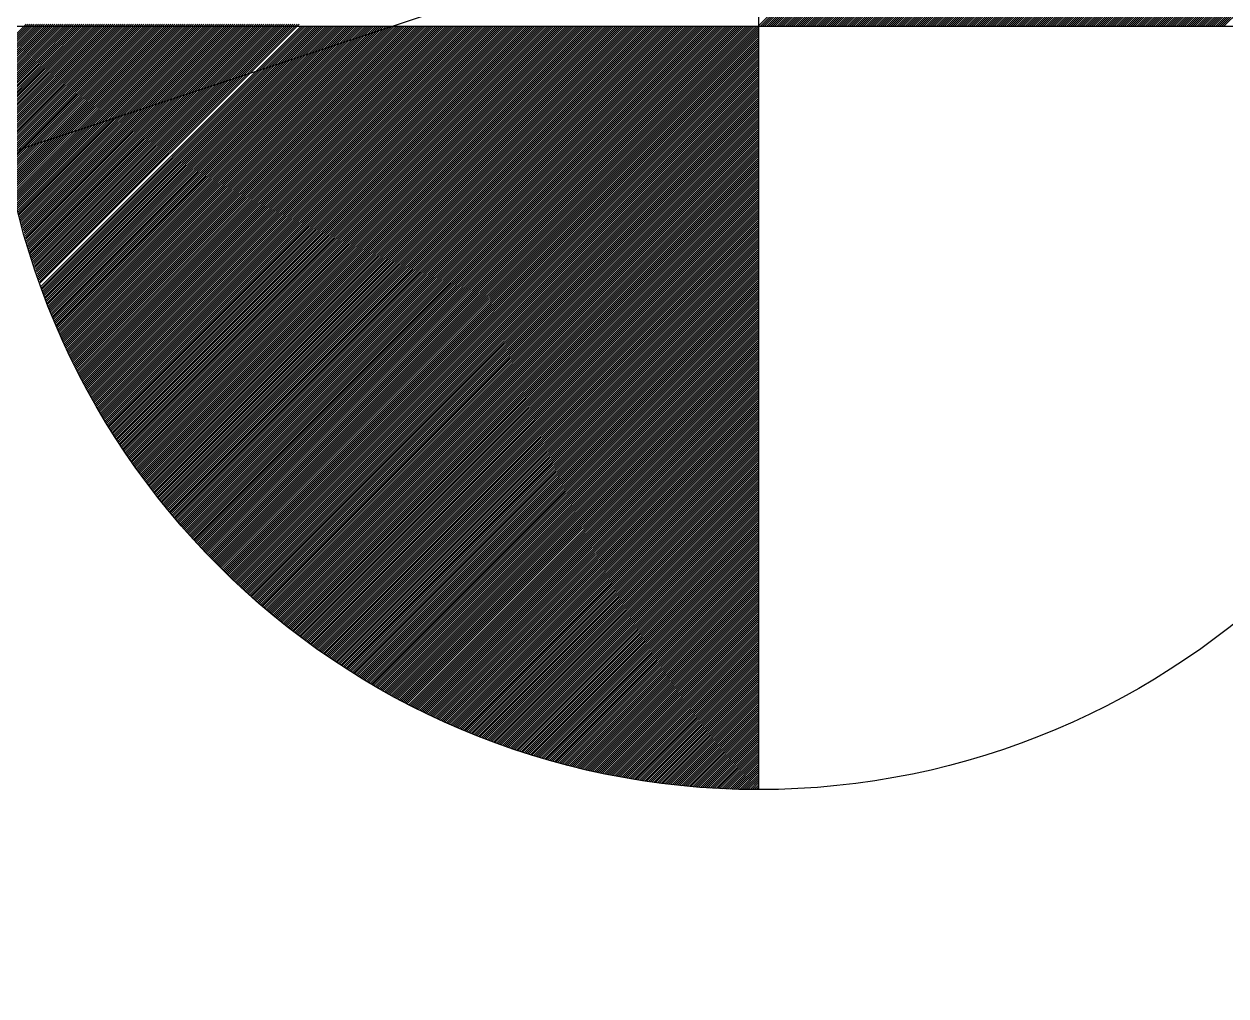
# Model space of a CAD drawing. Extents: x -22909.9 to -22897.8, y -4.7 to 4.1.
# Drawn here: x -22907.1169 to -22907.045, y 0.4158 to 0.474 of the extents above; entities that cross this region are included whole.
import ezdxf

# ---------------------------------------------------------------- set-up
doc = ezdxf.new("R2010")
doc.units = 0
doc.header["$LTSCALE"] = 0.5
doc.header["$MEASUREMENT"] = 0
doc.linetypes.add('DASHDOT', pattern=[1, 0.5, -0.25, 0, -0.25])
doc.layers.add('COW', color=2, linetype='CONTINUOUS')
doc.layers.add('DIB-018', color=6, linetype='CONTINUOUS')

msp = doc.modelspace()

# ---------------------------------------------------------------- linework, layer by layer
at = {"layer": 'COW', "color": 2}
for p, q in [((-22907.072932, 0.519528), (-22907.072932, 0.428184)), ((-22907.072932, 0.473869), (-22907.040643, 0.506157)), ((-22907.072821, 0.473856), (-22907.040581, 0.506096)), ((-22907.072697, 0.473856), (-22907.04052, 0.506034)), ((-22907.072574, 0.473856), (-22907.040458, 0.505971)), ((-22907.07245, 0.473856), (-22907.040397, 0.505909)), ((-22907.072326, 0.473856), (-22907.040335, 0.505847)), ((-22907.072202, 0.473856), (-22907.040274, 0.505784)), ((-22907.072079, 0.473856), (-22907.040213, 0.505722)), ((-22907.071955, 0.473856), (-22907.040152, 0.505659)), ((-22907.071831, 0.473856), (-22907.040091, 0.505596)), ((-22907.071707, 0.473856), (-22907.04003, 0.505533)), ((-22907.071584, 0.473856), (-22907.03997, 0.50547)), ((-22907.07146, 0.473856), (-22907.039909, 0.505407)), ((-22907.071336, 0.473856), (-22907.039849, 0.505343)), ((-22907.071213, 0.473856), (-22907.039789, 0.50528)), ((-22907.071089, 0.473856), (-22907.039728, 0.505216)), ((-22907.070965, 0.473856), (-22907.039668, 0.505153)), ((-22907.070841, 0.473856), (-22907.039608, 0.505089)), ((-22907.070718, 0.473856), (-22907.039549, 0.505025)), ((-22907.070594, 0.473856), (-22907.039489, 0.504961)), ((-22907.07047, 0.473856), (-22907.039429, 0.504897)), ((-22907.070346, 0.473856), (-22907.03937, 0.504832)), ((-22907.070223, 0.473856), (-22907.039311, 0.504768)), ((-22907.070099, 0.473856), (-22907.039251, 0.504703)), ((-22907.069975, 0.473856), (-22907.039192, 0.504639)), ((-22907.069851, 0.473856), (-22907.039133, 0.504574)), ((-22907.069728, 0.473856), (-22907.039074, 0.504509)), ((-22907.069604, 0.473856), (-22907.039016, 0.504444)), ((-22907.06948, 0.473856), (-22907.038957, 0.504379)), ((-22907.069356, 0.473856), (-22907.038899, 0.504314)), ((-22907.069233, 0.473856), (-22907.03884, 0.504248)), ((-22907.069109, 0.473856), (-22907.038782, 0.504183)), ((-22907.068985, 0.473856), (-22907.038724, 0.504117)), ((-22907.068861, 0.473856), (-22907.038666, 0.504052)), ((-22907.068738, 0.473856), (-22907.038608, 0.503986)), ((-22907.068614, 0.473856), (-22907.03855, 0.50392)), ((-22907.06849, 0.473856), (-22907.038492, 0.503854)), ((-22907.068366, 0.473856), (-22907.038435, 0.503787)), ((-22907.068243, 0.473856), (-22907.038377, 0.503721)), ((-22907.068119, 0.473856), (-22907.03832, 0.503655)), ((-22907.067995, 0.473856), (-22907.038263, 0.503588)), ((-22907.067871, 0.473856), (-22907.038206, 0.503521)), ((-22907.067748, 0.473856), (-22907.038149, 0.503455)), ((-22907.067624, 0.473856), (-22907.038092, 0.503388)), ((-22907.0675, 0.473856), (-22907.038035, 0.503321)), ((-22907.067376, 0.473856), (-22907.037979, 0.503254)), ((-22907.067253, 0.473856), (-22907.037922, 0.503186)), ((-22907.067129, 0.473856), (-22907.037866, 0.503119)), ((-22907.067005, 0.473856), (-22907.03781, 0.503051)), ((-22907.066881, 0.473856), (-22907.037754, 0.502984)), ((-22907.066758, 0.473856), (-22907.037698, 0.502916)), ((-22907.066634, 0.473856), (-22907.037642, 0.502848)), ((-22907.06651, 0.473856), (-22907.037586, 0.50278)), ((-22907.066387, 0.473856), (-22907.03753, 0.502712)), ((-22907.066263, 0.473856), (-22907.037475, 0.502644)), ((-22907.066139, 0.473856), (-22907.037419, 0.502575)), ((-22907.066015, 0.473856), (-22907.037364, 0.502507)), ((-22907.065892, 0.473856), (-22907.037309, 0.502438)), ((-22907.065768, 0.473856), (-22907.037254, 0.50237)), ((-22907.065644, 0.473856), (-22907.037199, 0.502301)), ((-22907.06552, 0.473856), (-22907.037144, 0.502232)), ((-22907.065397, 0.473856), (-22907.03709, 0.502163)), ((-22907.065273, 0.473856), (-22907.037035, 0.502094)), ((-22907.065149, 0.473856), (-22907.036981, 0.502024)), ((-22907.065025, 0.473856), (-22907.036926, 0.501955)), ((-22907.064902, 0.473856), (-22907.036872, 0.501885)), ((-22907.064778, 0.473856), (-22907.036818, 0.501816)), ((-22907.064654, 0.473856), (-22907.036764, 0.501746)), ((-22907.06453, 0.473856), (-22907.03671, 0.501676)), ((-22907.064407, 0.473856), (-22907.036657, 0.501606)), ((-22907.064283, 0.473856), (-22907.036603, 0.501536)), ((-22907.064159, 0.473856), (-22907.03655, 0.501465)), ((-22907.064035, 0.473856), (-22907.036496, 0.501395)), ((-22907.063912, 0.473856), (-22907.036443, 0.501324)), ((-22907.063788, 0.473856), (-22907.03639, 0.501254)), ((-22907.063664, 0.473856), (-22907.036337, 0.501183)), ((-22907.06354, 0.473856), (-22907.036284, 0.501112)), ((-22907.063417, 0.473856), (-22907.036231, 0.501041)), ((-22907.063293, 0.473856), (-22907.036179, 0.50097)), ((-22907.063169, 0.473856), (-22907.036126, 0.500899)), ((-22907.063045, 0.473856), (-22907.036074, 0.500827)), ((-22907.062922, 0.473856), (-22907.036022, 0.500756)), ((-22907.062798, 0.473856), (-22907.03597, 0.500684)), ((-22907.062674, 0.473856), (-22907.035918, 0.500612)), ((-22907.06255, 0.473856), (-22907.035866, 0.50054)), ((-22907.062427, 0.473856), (-22907.035814, 0.500468)), ((-22907.062303, 0.473856), (-22907.035763, 0.500396)), ((-22907.062179, 0.473856), (-22907.035711, 0.500324)), ((-22907.062055, 0.473856), (-22907.03566, 0.500252)), ((-22907.061932, 0.473856), (-22907.035608, 0.500179)), ((-22907.061808, 0.473856), (-22907.035557, 0.500106)), ((-22907.061684, 0.473856), (-22907.035506, 0.500034)), ((-22907.061561, 0.473856), (-22907.035455, 0.499961)), ((-22907.061437, 0.473856), (-22907.035405, 0.499888)), ((-22907.061313, 0.473856), (-22907.035354, 0.499815)), ((-22907.061189, 0.473856), (-22907.035304, 0.499741)), ((-22907.061066, 0.473856), (-22907.035253, 0.499668)), ((-22907.060942, 0.473856), (-22907.035203, 0.499595)), ((-22907.060818, 0.473856), (-22907.035153, 0.499521)), ((-22907.060694, 0.473856), (-22907.035103, 0.499447)), ((-22907.060571, 0.473856), (-22907.035053, 0.499373)), ((-22907.060447, 0.473856), (-22907.035003, 0.499299)), ((-22907.060323, 0.473856), (-22907.034954, 0.499225)), ((-22907.060199, 0.473856), (-22907.034904, 0.499151)), ((-22907.060076, 0.473856), (-22907.034855, 0.499077)), ((-22907.059952, 0.473856), (-22907.034806, 0.499002)), ((-22907.059828, 0.473856), (-22907.034756, 0.498927)), ((-22907.059704, 0.473856), (-22907.034707, 0.498853)), ((-22907.059581, 0.473856), (-22907.034659, 0.498778)), ((-22907.059457, 0.473856), (-22907.03461, 0.498703)), ((-22907.059333, 0.473856), (-22907.034561, 0.498628)), ((-22907.059209, 0.473856), (-22907.034513, 0.498552)), ((-22907.059086, 0.473856), (-22907.034464, 0.498477)), ((-22907.058962, 0.473856), (-22907.034416, 0.498402)), ((-22907.058838, 0.473856), (-22907.034368, 0.498326)), ((-22907.058714, 0.473856), (-22907.03432, 0.49825)), ((-22907.058591, 0.473856), (-22907.034272, 0.498174)), ((-22907.058467, 0.473856), (-22907.034225, 0.498098)), ((-22907.058343, 0.473856), (-22907.034177, 0.498022)), ((-22907.058219, 0.473856), (-22907.034129, 0.497946)), ((-22907.058096, 0.473856), (-22907.034082, 0.497869)), ((-22907.057972, 0.473856), (-22907.034035, 0.497793)), ((-22907.057848, 0.473856), (-22907.033988, 0.497716)), ((-22907.057724, 0.473856), (-22907.033941, 0.497639)), ((-22907.057601, 0.473856), (-22907.033894, 0.497562)), ((-22907.057477, 0.473856), (-22907.033847, 0.497485)), ((-22907.057353, 0.473856), (-22907.033801, 0.497408)), ((-22907.057229, 0.473856), (-22907.033754, 0.497331)), ((-22907.057106, 0.473856), (-22907.033708, 0.497253)), ((-22907.056982, 0.473856), (-22907.033662, 0.497176)), ((-22907.056858, 0.473856), (-22907.033616, 0.497098)), ((-22907.056734, 0.473856), (-22907.03357, 0.49702)), ((-22907.056611, 0.473856), (-22907.033524, 0.496942)), ((-22907.056487, 0.473856), (-22907.033479, 0.496864)), ((-22907.056363, 0.473856), (-22907.033433, 0.496786)), ((-22907.05624, 0.473856), (-22907.033388, 0.496708)), ((-22907.056116, 0.473856), (-22907.033342, 0.496629)), ((-22907.055992, 0.473856), (-22907.033297, 0.496551)), ((-22907.055868, 0.473856), (-22907.033252, 0.496472)), ((-22907.055745, 0.473856), (-22907.033207, 0.496393)), ((-22907.055621, 0.473856), (-22907.033163, 0.496314)), ((-22907.055497, 0.473856), (-22907.033118, 0.496235)), ((-22907.055373, 0.473856), (-22907.033074, 0.496155)), ((-22907.05525, 0.473856), (-22907.033029, 0.496076)), ((-22907.055126, 0.473856), (-22907.032985, 0.495997)), ((-22907.055002, 0.473856), (-22907.032941, 0.495917)), ((-22907.054878, 0.473856), (-22907.032897, 0.495837)), ((-22907.054755, 0.473856), (-22907.032853, 0.495757)), ((-22907.054631, 0.473856), (-22907.03281, 0.495677)), ((-22907.054507, 0.473856), (-22907.032766, 0.495597)), ((-22907.054383, 0.473856), (-22907.032723, 0.495516)), ((-22907.05426, 0.473856), (-22907.03268, 0.495436)), ((-22907.054136, 0.473856), (-22907.032636, 0.495355)), ((-22907.054012, 0.473856), (-22907.032593, 0.495275)), ((-22907.053888, 0.473856), (-22907.032551, 0.495194)), ((-22907.053765, 0.473856), (-22907.032508, 0.495113)), ((-22907.053641, 0.473856), (-22907.032465, 0.495031)), ((-22907.053517, 0.473856), (-22907.032423, 0.49495)), ((-22907.053393, 0.473856), (-22907.032381, 0.494869)), ((-22907.05327, 0.473856), (-22907.032338, 0.494787)), ((-22907.053146, 0.473856), (-22907.032296, 0.494705)), ((-22907.053022, 0.473856), (-22907.032254, 0.494624)), ((-22907.052898, 0.473856), (-22907.032213, 0.494542)), ((-22907.052775, 0.473856), (-22907.032171, 0.494459)), ((-22907.052651, 0.473856), (-22907.03213, 0.494377)), ((-22907.052527, 0.473856), (-22907.032088, 0.494295)), ((-22907.052403, 0.473856), (-22907.032047, 0.494212)), ((-22907.05228, 0.473856), (-22907.032006, 0.49413)), ((-22907.052156, 0.473856), (-22907.031965, 0.494047)), ((-22907.052032, 0.473856), (-22907.031924, 0.493964)), ((-22907.051908, 0.473856), (-22907.031884, 0.493881)), ((-22907.051785, 0.473856), (-22907.031843, 0.493797)), ((-22907.051661, 0.473856), (-22907.031803, 0.493714)), ((-22907.051537, 0.473856), (-22907.031763, 0.493631)), ((-22907.051414, 0.473856), (-22907.031722, 0.493547)), ((-22907.05129, 0.473856), (-22907.031683, 0.493463)), ((-22907.051166, 0.473856), (-22907.031643, 0.493379)), ((-22907.051042, 0.473856), (-22907.031603, 0.493295)), ((-22907.050919, 0.473856), (-22907.031564, 0.493211)), ((-22907.050795, 0.473856), (-22907.031524, 0.493126)), ((-22907.050671, 0.473856), (-22907.031485, 0.493042)), ((-22907.050547, 0.473856), (-22907.031446, 0.492957)), ((-22907.050424, 0.473856), (-22907.031407, 0.492872)), ((-22907.0503, 0.473856), (-22907.031368, 0.492788)), ((-22907.050176, 0.473856), (-22907.031329, 0.492702)), ((-22907.050052, 0.473856), (-22907.031291, 0.492617)), ((-22907.049929, 0.473856), (-22907.031253, 0.492532)), ((-22907.049805, 0.473856), (-22907.031214, 0.492446)), ((-22907.049681, 0.473856), (-22907.031176, 0.492361)), ((-22907.049557, 0.473856), (-22907.031138, 0.492275)), ((-22907.049434, 0.473856), (-22907.031101, 0.492189)), ((-22907.04931, 0.473856), (-22907.031063, 0.492103)), ((-22907.049186, 0.473856), (-22907.031026, 0.492016)), ((-22907.049062, 0.473856), (-22907.030988, 0.49193)), ((-22907.048939, 0.473856), (-22907.030951, 0.491844)), ((-22907.048815, 0.473856), (-22907.030914, 0.491757)), ((-22907.048691, 0.473856), (-22907.030877, 0.49167)), ((-22907.048567, 0.473856), (-22907.03084, 0.491583)), ((-22907.048444, 0.473856), (-22907.030804, 0.491496)), ((-22907.04832, 0.473856), (-22907.030767, 0.491409)), ((-22907.048196, 0.473856), (-22907.030731, 0.491321)), ((-22907.048072, 0.473856), (-22907.030695, 0.491233)), ((-22907.047949, 0.473856), (-22907.030659, 0.491146)), ((-22907.047825, 0.473856), (-22907.030623, 0.491058)), ((-22907.047701, 0.473856), (-22907.030587, 0.49097)), ((-22907.047577, 0.473856), (-22907.030552, 0.490882)), ((-22907.047454, 0.473856), (-22907.030516, 0.490793)), ((-22907.04733, 0.473856), (-22907.030481, 0.490705)), ((-22907.047206, 0.473856), (-22907.030446, 0.490616)), ((-22907.047082, 0.473856), (-22907.030411, 0.490527)), ((-22907.046959, 0.473856), (-22907.030376, 0.490438)), ((-22907.046835, 0.473856), (-22907.030342, 0.490349)), ((-22907.046711, 0.473856), (-22907.030307, 0.49026)), ((-22907.046588, 0.473856), (-22907.030273, 0.49017)), ((-22907.046464, 0.473856), (-22907.030239, 0.490081)), ((-22907.04634, 0.473856), (-22907.030205, 0.489991)), ((-22907.046216, 0.473856), (-22907.030171, 0.489901)), ((-22907.046093, 0.473856), (-22907.030137, 0.489811)), ((-22907.045969, 0.473856), (-22907.030104, 0.489721)), ((-22907.045845, 0.473856), (-22907.03007, 0.489631)), ((-22907.045721, 0.473856), (-22907.030037, 0.48954)), ((-22907.045598, 0.473856), (-22907.030004, 0.489449)), ((-22907.045474, 0.473856), (-22907.029971, 0.489358)), ((-22907.04535, 0.473856), (-22907.029938, 0.489267)), ((-22907.045226, 0.473856), (-22907.029906, 0.489176)), ((-22907.045103, 0.473856), (-22907.029873, 0.489085)), ((-22907.118604, 0.473856), (-22907.02726, 0.473856)), ((-22907.118568, 0.472159), (-22907.11675, 0.473977)), ((-22907.118563, 0.472041), (-22907.116627, 0.473977)), ((-22907.118558, 0.471922), (-22907.116503, 0.473977)), ((-22907.118552, 0.471804), (-22907.116379, 0.473977)), ((-22907.118547, 0.471686), (-22907.116255, 0.473977)), ((-22907.11854, 0.471568), (-22907.116132, 0.473977)), ((-22907.118534, 0.471451), (-22907.116008, 0.473977)), ((-22907.118527, 0.471334), (-22907.115884, 0.473977)), ((-22907.118521, 0.471217), (-22907.11576, 0.473977)), ((-22907.118513, 0.4711), (-22907.115637, 0.473977)), ((-22907.118506, 0.470984), (-22907.115513, 0.473977)), ((-22907.118498, 0.470868), (-22907.115389, 0.473977)), ((-22907.11849, 0.470752), (-22907.115265, 0.473977)), ((-22907.118482, 0.470637), (-22907.115142, 0.473977)), ((-22907.118473, 0.470522), (-22907.115018, 0.473977)), ((-22907.118464, 0.470407), (-22907.114894, 0.473977)), ((-22907.118455, 0.470292), (-22907.11477, 0.473977)), ((-22907.118446, 0.470178), (-22907.114647, 0.473977)), ((-22907.118436, 0.470064), (-22907.114523, 0.473977)), ((-22907.118426, 0.46995), (-22907.114399, 0.473977)), ((-22907.118416, 0.469836), (-22907.114275, 0.473977)), ((-22907.118405, 0.469723), (-22907.114152, 0.473977)), ((-22907.118395, 0.46961), (-22907.114028, 0.473977)), ((-22907.118384, 0.469497), (-22907.113904, 0.473977)), ((-22907.118373, 0.469385), (-22907.11378, 0.473977)), ((-22907.118361, 0.469273), (-22907.113657, 0.473977)), ((-22907.118349, 0.469161), (-22907.113533, 0.473977)), ((-22907.118337, 0.469049), (-22907.113409, 0.473977)), ((-22907.118325, 0.468937), (-22907.113286, 0.473977)), ((-22907.118313, 0.468826), (-22907.113162, 0.473977)), ((-22907.1183, 0.468715), (-22907.113038, 0.473977)), ((-22907.118287, 0.468604), (-22907.112914, 0.473977)), ((-22907.118274, 0.468494), (-22907.112791, 0.473977)), ((-22907.11826, 0.468384), (-22907.112667, 0.473977)), ((-22907.118246, 0.468273), (-22907.112543, 0.473977)), ((-22907.118233, 0.468164), (-22907.112419, 0.473977)), ((-22907.118218, 0.468054), (-22907.112296, 0.473977)), ((-22907.118204, 0.467945), (-22907.112172, 0.473977)), ((-22907.118189, 0.467836), (-22907.112048, 0.473977)), ((-22907.118174, 0.467727), (-22907.111924, 0.473977)), ((-22907.118159, 0.467618), (-22907.111801, 0.473977)), ((-22907.118144, 0.46751), (-22907.111677, 0.473977)), ((-22907.118128, 0.467402), (-22907.111553, 0.473977)), ((-22907.118112, 0.467294), (-22907.111429, 0.473977)), ((-22907.118096, 0.467186), (-22907.111306, 0.473977)), ((-22907.11808, 0.467079), (-22907.111182, 0.473977)), ((-22907.118064, 0.466972), (-22907.111058, 0.473977)), ((-22907.118047, 0.466865), (-22907.110934, 0.473977)), ((-22907.11803, 0.466758), (-22907.110811, 0.473977)), ((-22907.118013, 0.466651), (-22907.110687, 0.473977)), ((-22907.117995, 0.466545), (-22907.110563, 0.473977)), ((-22907.117978, 0.466439), (-22907.110439, 0.473977)), ((-22907.11796, 0.466333), (-22907.110316, 0.473977)), ((-22907.117942, 0.466227), (-22907.110192, 0.473977)), ((-22907.117923, 0.466122), (-22907.110068, 0.473977)), ((-22907.117905, 0.466016), (-22907.109944, 0.473977)), ((-22907.117886, 0.465911), (-22907.109821, 0.473977)), ((-22907.117867, 0.465807), (-22907.109697, 0.473977)), ((-22907.117848, 0.465702), (-22907.109573, 0.473977)), ((-22907.117829, 0.465598), (-22907.109449, 0.473977)), ((-22907.117809, 0.465493), (-22907.109326, 0.473977)), ((-22907.117789, 0.465389), (-22907.109202, 0.473977)), ((-22907.117769, 0.465286), (-22907.109078, 0.473977)), ((-22907.117749, 0.465182), (-22907.108954, 0.473977)), ((-22907.117729, 0.465079), (-22907.108831, 0.473977)), ((-22907.117708, 0.464976), (-22907.108707, 0.473977)), ((-22907.117687, 0.464873), (-22907.108583, 0.473977)), ((-22907.117666, 0.46477), (-22907.10846, 0.473977)), ((-22907.117645, 0.464668), (-22907.108336, 0.473977)), ((-22907.117624, 0.464565), (-22907.108212, 0.473977)), ((-22907.117602, 0.464463), (-22907.108088, 0.473977)), ((-22907.11758, 0.464361), (-22907.107965, 0.473977)), ((-22907.117558, 0.464259), (-22907.107841, 0.473977)), ((-22907.117536, 0.464158), (-22907.107717, 0.473977)), ((-22907.117514, 0.464057), (-22907.107593, 0.473977)), ((-22907.117491, 0.463955), (-22907.10747, 0.473977)), ((-22907.117468, 0.463855), (-22907.107346, 0.473977)), ((-22907.117445, 0.463754), (-22907.107222, 0.473977)), ((-22907.117422, 0.463653), (-22907.107098, 0.473977)), ((-22907.117399, 0.463553), (-22907.106975, 0.473977)), ((-22907.117375, 0.463453), (-22907.106851, 0.473977)), ((-22907.117351, 0.463353), (-22907.106727, 0.473977)), ((-22907.117327, 0.463253), (-22907.106603, 0.473977)), ((-22907.117303, 0.463154), (-22907.10648, 0.473977)), ((-22907.117279, 0.463054), (-22907.106356, 0.473977)), ((-22907.117254, 0.462955), (-22907.106232, 0.473977)), ((-22907.117229, 0.462856), (-22907.106108, 0.473977)), ((-22907.117204, 0.462757), (-22907.105985, 0.473977)), ((-22907.117179, 0.462658), (-22907.105861, 0.473977)), ((-22907.117154, 0.46256), (-22907.105737, 0.473977)), ((-22907.117129, 0.462462), (-22907.105613, 0.473977)), ((-22907.117103, 0.462364), (-22907.10549, 0.473977)), ((-22907.117077, 0.462266), (-22907.105366, 0.473977)), ((-22907.117051, 0.462168), (-22907.105242, 0.473977)), ((-22907.117025, 0.462071), (-22907.105118, 0.473977)), ((-22907.116998, 0.461973), (-22907.104995, 0.473977)), ((-22907.116972, 0.461876), (-22907.104871, 0.473977)), ((-22907.116945, 0.461779), (-22907.104747, 0.473977)), ((-22907.116918, 0.461682), (-22907.104623, 0.473977)), ((-22907.116891, 0.461586), (-22907.1045, 0.473977)), ((-22907.116864, 0.461489), (-22907.104376, 0.473977)), ((-22907.116836, 0.461393), (-22907.104252, 0.473977)), ((-22907.116809, 0.461297), (-22907.104128, 0.473977)), ((-22907.116781, 0.461201), (-22907.104005, 0.473977)), ((-22907.116753, 0.461105), (-22907.103881, 0.473977)), ((-22907.116725, 0.46101), (-22907.103757, 0.473977)), ((-22907.116696, 0.460914), (-22907.103634, 0.473977)), ((-22907.116668, 0.460819), (-22907.10351, 0.473977)), ((-22907.116639, 0.460724), (-22907.103386, 0.473977)), ((-22907.11661, 0.460629), (-22907.103262, 0.473977)), ((-22907.116581, 0.460534), (-22907.103139, 0.473977)), ((-22907.116552, 0.46044), (-22907.103015, 0.473977)), ((-22907.116522, 0.460346), (-22907.102891, 0.473977)), ((-22907.116493, 0.460251), (-22907.102767, 0.473977)), ((-22907.116463, 0.460157), (-22907.102644, 0.473977)), ((-22907.116433, 0.460064), (-22907.10252, 0.473977)), ((-22907.116403, 0.45997), (-22907.102396, 0.473977)), ((-22907.116373, 0.459876), (-22907.102272, 0.473977)), ((-22907.116342, 0.459783), (-22907.102149, 0.473977)), ((-22907.116312, 0.45969), (-22907.102025, 0.473977)), ((-22907.116281, 0.459597), (-22907.101901, 0.473977)), ((-22907.11625, 0.459504), (-22907.101777, 0.473977)), ((-22907.116219, 0.459411), (-22907.101654, 0.473977)), ((-22907.116188, 0.459319), (-22907.10153, 0.473977)), ((-22907.116157, 0.459227), (-22907.101406, 0.473977)), ((-22907.116125, 0.459134), (-22907.101282, 0.473977)), ((-22907.116093, 0.459042), (-22907.101159, 0.473977)), ((-22907.116061, 0.45895), (-22907.101035, 0.473977)), ((-22907.116029, 0.458859), (-22907.100911, 0.473977)), ((-22907.115997, 0.458767), (-22907.100787, 0.473977)), ((-22907.115965, 0.458676), (-22907.100664, 0.473977)), ((-22907.115932, 0.458585), (-22907.10054, 0.473977)), ((-22907.115899, 0.458494), (-22907.100416, 0.473977)), ((-22907.115866, 0.458282), (-22907.100292, 0.473856)), ((-22907.115833, 0.458191), (-22907.100169, 0.473856)), ((-22907.1158, 0.4581), (-22907.100045, 0.473856)), ((-22907.115767, 0.45801), (-22907.099921, 0.473856)), ((-22907.115733, 0.45792), (-22907.099797, 0.473856)), ((-22907.1157, 0.45783), (-22907.099674, 0.473856)), ((-22907.115666, 0.45774), (-22907.09955, 0.473856)), ((-22907.115632, 0.45765), (-22907.099426, 0.473856)), ((-22907.115598, 0.45756), (-22907.099302, 0.473856)), ((-22907.115564, 0.457471), (-22907.099179, 0.473856)), ((-22907.115529, 0.457382), (-22907.099055, 0.473856)), ((-22907.115495, 0.457292), (-22907.098931, 0.473856)), ((-22907.11546, 0.457203), (-22907.098807, 0.473856)), ((-22907.115425, 0.457115), (-22907.098684, 0.473856)), ((-22907.11539, 0.457026), (-22907.09856, 0.473856)), ((-22907.115355, 0.456937), (-22907.098436, 0.473856)), ((-22907.115319, 0.456849), (-22907.098312, 0.473856)), ((-22907.115284, 0.456761), (-22907.098189, 0.473856)), ((-22907.115248, 0.456673), (-22907.098065, 0.473856)), ((-22907.115212, 0.456585), (-22907.097941, 0.473856)), ((-22907.115176, 0.456497), (-22907.097817, 0.473856)), ((-22907.11514, 0.456409), (-22907.097694, 0.473856)), ((-22907.115104, 0.456322), (-22907.09757, 0.473856)), ((-22907.115068, 0.456234), (-22907.097446, 0.473856)), ((-22907.115031, 0.456147), (-22907.097322, 0.473856)), ((-22907.114994, 0.45606), (-22907.097199, 0.473856)), ((-22907.114957, 0.455973), (-22907.097075, 0.473856)), ((-22907.11492, 0.455887), (-22907.096951, 0.473856)), ((-22907.114883, 0.4558), (-22907.096827, 0.473856)), ((-22907.114846, 0.455714), (-22907.096704, 0.473856)), ((-22907.114808, 0.455627), (-22907.09658, 0.473856)), ((-22907.114771, 0.455541), (-22907.096456, 0.473856)), ((-22907.114733, 0.455455), (-22907.096332, 0.473856)), ((-22907.114695, 0.455369), (-22907.096209, 0.473856)), ((-22907.114657, 0.455284), (-22907.096085, 0.473856)), ((-22907.114619, 0.455198), (-22907.095961, 0.473856)), ((-22907.114581, 0.455113), (-22907.095838, 0.473856)), ((-22907.114542, 0.455027), (-22907.095714, 0.473856)), ((-22907.114504, 0.454942), (-22907.09559, 0.473856)), ((-22907.114465, 0.454857), (-22907.095466, 0.473856)), ((-22907.114426, 0.454772), (-22907.095343, 0.473856)), ((-22907.114387, 0.454688), (-22907.095219, 0.473856)), ((-22907.114348, 0.454603), (-22907.095095, 0.473856)), ((-22907.114308, 0.454519), (-22907.094971, 0.473856)), ((-22907.114269, 0.454435), (-22907.094848, 0.473856)), ((-22907.114229, 0.45435), (-22907.094724, 0.473856)), ((-22907.114189, 0.454266), (-22907.0946, 0.473856)), ((-22907.11415, 0.454183), (-22907.094476, 0.473856)), ((-22907.114109, 0.454099), (-22907.094353, 0.473856)), ((-22907.114069, 0.454015), (-22907.094229, 0.473856)), ((-22907.114029, 0.453932), (-22907.094105, 0.473856)), ((-22907.113988, 0.453849), (-22907.093981, 0.473856)), ((-22907.113948, 0.453766), (-22907.093858, 0.473856)), ((-22907.113907, 0.453683), (-22907.093734, 0.473856)), ((-22907.113866, 0.4536), (-22907.09361, 0.473856)), ((-22907.113825, 0.453517), (-22907.093486, 0.473856)), ((-22907.113784, 0.453434), (-22907.093363, 0.473856)), ((-22907.113743, 0.453352), (-22907.093239, 0.473856)), ((-22907.113701, 0.45327), (-22907.093115, 0.473856)), ((-22907.11366, 0.453188), (-22907.092991, 0.473856)), ((-22907.113618, 0.453106), (-22907.092868, 0.473856)), ((-22907.113576, 0.453024), (-22907.092744, 0.473856)), ((-22907.113534, 0.452942), (-22907.09262, 0.473856)), ((-22907.113492, 0.45286), (-22907.092496, 0.473856)), ((-22907.11345, 0.452779), (-22907.092373, 0.473856)), ((-22907.113407, 0.452698), (-22907.092249, 0.473856)), ((-22907.113365, 0.452616), (-22907.092125, 0.473856)), ((-22907.113322, 0.452535), (-22907.092001, 0.473856)), ((-22907.113279, 0.452454), (-22907.091878, 0.473856)), ((-22907.113236, 0.452374), (-22907.091754, 0.473856)), ((-22907.113193, 0.452293), (-22907.09163, 0.473856)), ((-22907.11315, 0.452212), (-22907.091506, 0.473856)), ((-22907.113107, 0.452132), (-22907.091383, 0.473856)), ((-22907.113063, 0.452052), (-22907.091259, 0.473856)), ((-22907.113019, 0.451972), (-22907.091135, 0.473856)), ((-22907.112976, 0.451892), (-22907.091011, 0.473856)), ((-22907.112932, 0.451812), (-22907.090888, 0.473856)), ((-22907.112888, 0.451732), (-22907.090764, 0.473856)), ((-22907.112844, 0.451653), (-22907.09064, 0.473856)), ((-22907.112799, 0.451573), (-22907.090517, 0.473856)), ((-22907.112755, 0.451494), (-22907.090393, 0.473856)), ((-22907.11271, 0.451415), (-22907.090269, 0.473856)), ((-22907.112666, 0.451336), (-22907.090145, 0.473856)), ((-22907.112621, 0.451257), (-22907.090022, 0.473856)), ((-22907.112576, 0.451178), (-22907.089898, 0.473856)), ((-22907.112531, 0.451099), (-22907.089774, 0.473856)), ((-22907.112485, 0.451021), (-22907.08965, 0.473856)), ((-22907.11244, 0.450942), (-22907.089527, 0.473856)), ((-22907.112395, 0.450864), (-22907.089403, 0.473856)), ((-22907.112349, 0.450786), (-22907.089279, 0.473856)), ((-22907.112303, 0.450708), (-22907.089155, 0.473856)), ((-22907.112257, 0.45063), (-22907.089032, 0.473856)), ((-22907.112211, 0.450552), (-22907.088908, 0.473856)), ((-22907.112165, 0.450475), (-22907.088784, 0.473856)), ((-22907.112119, 0.450397), (-22907.08866, 0.473856)), ((-22907.112073, 0.45032), (-22907.088537, 0.473856)), ((-22907.112026, 0.450243), (-22907.088413, 0.473856)), ((-22907.111979, 0.450166), (-22907.088289, 0.473856)), ((-22907.111933, 0.450089), (-22907.088165, 0.473856)), ((-22907.111886, 0.450012), (-22907.088042, 0.473856)), ((-22907.111839, 0.449935), (-22907.087918, 0.473856)), ((-22907.111791, 0.449859), (-22907.087794, 0.473856)), ((-22907.111744, 0.449782), (-22907.08767, 0.473856)), ((-22907.111697, 0.449706), (-22907.087547, 0.473856)), ((-22907.111649, 0.44963), (-22907.087423, 0.473856)), ((-22907.111601, 0.449554), (-22907.087299, 0.473856)), ((-22907.111554, 0.449478), (-22907.087175, 0.473856)), ((-22907.111506, 0.449402), (-22907.087052, 0.473856)), ((-22907.111458, 0.449326), (-22907.086928, 0.473856)), ((-22907.111409, 0.449251), (-22907.086804, 0.473856)), ((-22907.111361, 0.449175), (-22907.08668, 0.473856)), ((-22907.111313, 0.4491), (-22907.086557, 0.473856)), ((-22907.111264, 0.449025), (-22907.086433, 0.473856)), ((-22907.111215, 0.44895), (-22907.086309, 0.473856)), ((-22907.111166, 0.448875), (-22907.086185, 0.473856)), ((-22907.111117, 0.4488), (-22907.086062, 0.473856)), ((-22907.111068, 0.448725), (-22907.085938, 0.473856)), ((-22907.111019, 0.448651), (-22907.085814, 0.473856)), ((-22907.11097, 0.448577), (-22907.085691, 0.473856)), ((-22907.11092, 0.448502), (-22907.085567, 0.473856)), ((-22907.110871, 0.448428), (-22907.085443, 0.473856)), ((-22907.110821, 0.448354), (-22907.085319, 0.473856)), ((-22907.110771, 0.44828), (-22907.085196, 0.473856)), ((-22907.110721, 0.448206), (-22907.085072, 0.473856)), ((-22907.110671, 0.448133), (-22907.084948, 0.473856)), ((-22907.110621, 0.448059), (-22907.084824, 0.473856)), ((-22907.110571, 0.447986), (-22907.084701, 0.473856)), ((-22907.11052, 0.447913), (-22907.084577, 0.473856)), ((-22907.11047, 0.447839), (-22907.084453, 0.473856)), ((-22907.110419, 0.447766), (-22907.084329, 0.473856)), ((-22907.110368, 0.447693), (-22907.084206, 0.473856)), ((-22907.110317, 0.447621), (-22907.084082, 0.473856)), ((-22907.110266, 0.447548), (-22907.083958, 0.473856)), ((-22907.110215, 0.447475), (-22907.083834, 0.473856)), ((-22907.110163, 0.447403), (-22907.083711, 0.473856)), ((-22907.110112, 0.447331), (-22907.083587, 0.473856)), ((-22907.11006, 0.447259), (-22907.083463, 0.473856)), ((-22907.110009, 0.447187), (-22907.083339, 0.473856)), ((-22907.109957, 0.447115), (-22907.083216, 0.473856)), ((-22907.109905, 0.447043), (-22907.083092, 0.473856)), ((-22907.109853, 0.446971), (-22907.082968, 0.473856)), ((-22907.109801, 0.4469), (-22907.082844, 0.473856)), ((-22907.109748, 0.446828), (-22907.082721, 0.473856)), ((-22907.109696, 0.446757), (-22907.082597, 0.473856)), ((-22907.109643, 0.446686), (-22907.082473, 0.473856)), ((-22907.109591, 0.446615), (-22907.082349, 0.473856)), ((-22907.109538, 0.446544), (-22907.082226, 0.473856)), ((-22907.109485, 0.446473), (-22907.082102, 0.473856)), ((-22907.109432, 0.446402), (-22907.081978, 0.473856)), ((-22907.109379, 0.446332), (-22907.081854, 0.473856)), ((-22907.109325, 0.446261), (-22907.081731, 0.473856)), ((-22907.109272, 0.446191), (-22907.081607, 0.473856)), ((-22907.109218, 0.446121), (-22907.081483, 0.473856)), ((-22907.109165, 0.446051), (-22907.081359, 0.473856)), ((-22907.109111, 0.445981), (-22907.081236, 0.473856)), ((-22907.109057, 0.445911), (-22907.081112, 0.473856)), ((-22907.109003, 0.445841), (-22907.080988, 0.473856)), ((-22907.108949, 0.445772), (-22907.080865, 0.473856)), ((-22907.108894, 0.445702), (-22907.080741, 0.473856)), ((-22907.10884, 0.445633), (-22907.080617, 0.473856)), ((-22907.108786, 0.445564), (-22907.080493, 0.473856)), ((-22907.108731, 0.445495), (-22907.08037, 0.473856)), ((-22907.108676, 0.445426), (-22907.080246, 0.473856)), ((-22907.108621, 0.445357), (-22907.080122, 0.473856)), ((-22907.108566, 0.445288), (-22907.079998, 0.473856)), ((-22907.108511, 0.445219), (-22907.079875, 0.473856)), ((-22907.108456, 0.445151), (-22907.079751, 0.473856)), ((-22907.1084, 0.445082), (-22907.079627, 0.473856)), ((-22907.108345, 0.445014), (-22907.079503, 0.473856)), ((-22907.108289, 0.444946), (-22907.07938, 0.473856)), ((-22907.108234, 0.444878), (-22907.079256, 0.473856)), ((-22907.108178, 0.44481), (-22907.079132, 0.473856)), ((-22907.108122, 0.444742), (-22907.079008, 0.473856)), ((-22907.108066, 0.444675), (-22907.078885, 0.473856)), ((-22907.10801, 0.444607), (-22907.078761, 0.473856)), ((-22907.107953, 0.44454), (-22907.078637, 0.473856)), ((-22907.107897, 0.444472), (-22907.078513, 0.473856)), ((-22907.10784, 0.444405), (-22907.07839, 0.473856)), ((-22907.107784, 0.444338), (-22907.078266, 0.473856)), ((-22907.107727, 0.444271), (-22907.078142, 0.473856)), ((-22907.10767, 0.444204), (-22907.078018, 0.473856)), ((-22907.107613, 0.444138), (-22907.077895, 0.473856)), ((-22907.107556, 0.444071), (-22907.077771, 0.473856)), ((-22907.107498, 0.444005), (-22907.077647, 0.473856)), ((-22907.107441, 0.443938), (-22907.077523, 0.473856)), ((-22907.107383, 0.443872), (-22907.0774, 0.473856)), ((-22907.107326, 0.443806), (-22907.077276, 0.473856)), ((-22907.107268, 0.44374), (-22907.077152, 0.473856)), ((-22907.10721, 0.443674), (-22907.077028, 0.473856)), ((-22907.107152, 0.443608), (-22907.076905, 0.473856)), ((-22907.107094, 0.443543), (-22907.076781, 0.473856)), ((-22907.107036, 0.443477), (-22907.076657, 0.473856)), ((-22907.106977, 0.443412), (-22907.076533, 0.473856)), ((-22907.106919, 0.443347), (-22907.07641, 0.473856)), ((-22907.10686, 0.443281), (-22907.076286, 0.473856)), ((-22907.106802, 0.443216), (-22907.076162, 0.473856)), ((-22907.106743, 0.443152), (-22907.076039, 0.473856)), ((-22907.106684, 0.443087), (-22907.075915, 0.473856)), ((-22907.106625, 0.443022), (-22907.075791, 0.473856)), ((-22907.106566, 0.442958), (-22907.075667, 0.473856)), ((-22907.106506, 0.442893), (-22907.075544, 0.473856)), ((-22907.106447, 0.442829), (-22907.07542, 0.473856)), ((-22907.106387, 0.442765), (-22907.075296, 0.473856)), ((-22907.106328, 0.4427), (-22907.075172, 0.473856)), ((-22907.106268, 0.442637), (-22907.075049, 0.473856)), ((-22907.106208, 0.442573), (-22907.074925, 0.473856)), ((-22907.106148, 0.442509), (-22907.074801, 0.473856)), ((-22907.106088, 0.442445), (-22907.074677, 0.473856)), ((-22907.106028, 0.442382), (-22907.074554, 0.473856)), ((-22907.105967, 0.442319), (-22907.07443, 0.473856)), ((-22907.105907, 0.442255), (-22907.074306, 0.473856)), ((-22907.105846, 0.442192), (-22907.074182, 0.473856)), ((-22907.105785, 0.442129), (-22907.074059, 0.473856)), ((-22907.105724, 0.442066), (-22907.073935, 0.473856)), ((-22907.105664, 0.442003), (-22907.073811, 0.473856)), ((-22907.105602, 0.441941), (-22907.073687, 0.473856)), ((-22907.105541, 0.441878), (-22907.073564, 0.473856)), ((-22907.10548, 0.441816), (-22907.07344, 0.473856)), ((-22907.105418, 0.441754), (-22907.073316, 0.473856)), ((-22907.105357, 0.441691), (-22907.073192, 0.473856)), ((-22907.105295, 0.441629), (-22907.073069, 0.473856)), ((-22907.105233, 0.441567), (-22907.072945, 0.473856)), ((-22907.105171, 0.441506), (-22907.072932, 0.473745)), ((-22907.105109, 0.441444), (-22907.072932, 0.473622)), ((-22907.105047, 0.441382), (-22907.072932, 0.473498)), ((-22907.104985, 0.441321), (-22907.072932, 0.473374)), ((-22907.104923, 0.441259), (-22907.072932, 0.47325)), ((-22907.10486, 0.441198), (-22907.072932, 0.473127)), ((-22907.104797, 0.441137), (-22907.072932, 0.473003)), ((-22907.104735, 0.441076), (-22907.072932, 0.472879)), ((-22907.104672, 0.441015), (-22907.072932, 0.472755)), ((-22907.104609, 0.440954), (-22907.072932, 0.472632)), ((-22907.104546, 0.440894), (-22907.072932, 0.472508)), ((-22907.104483, 0.440833), (-22907.072932, 0.472384)), ((-22907.104419, 0.440773), (-22907.072932, 0.47226)), ((-22907.104356, 0.440713), (-22907.072932, 0.472137)), ((-22907.104292, 0.440652), (-22907.072932, 0.472013)), ((-22907.104228, 0.440592), (-22907.072932, 0.471889)), ((-22907.104165, 0.440532), (-22907.072932, 0.471765)), ((-22907.104101, 0.440473), (-22907.072932, 0.471642)), ((-22907.104037, 0.440413), (-22907.072932, 0.471518)), ((-22907.103972, 0.440353), (-22907.072932, 0.471394)), ((-22907.103908, 0.440294), (-22907.072932, 0.47127)), ((-22907.103844, 0.440235), (-22907.072932, 0.471147)), ((-22907.103779, 0.440175), (-22907.072932, 0.471023)), ((-22907.103715, 0.440116), (-22907.072932, 0.470899)), ((-22907.10365, 0.440057), (-22907.072932, 0.470775)), ((-22907.103585, 0.439998), (-22907.072932, 0.470652)), ((-22907.10352, 0.43994), (-22907.072932, 0.470528)), ((-22907.103455, 0.439881), (-22907.072932, 0.470404)), ((-22907.10339, 0.439823), (-22907.072932, 0.47028)), ((-22907.103324, 0.439764), (-22907.072932, 0.470157)), ((-22907.103259, 0.439706), (-22907.072932, 0.470033)), ((-22907.103193, 0.439648), (-22907.072932, 0.469909)), ((-22907.103127, 0.43959), (-22907.072932, 0.469785)), ((-22907.103062, 0.439532), (-22907.072932, 0.469662)), ((-22907.102996, 0.439474), (-22907.072932, 0.469538)), ((-22907.10293, 0.439416), (-22907.072932, 0.469414)), ((-22907.102863, 0.439359), (-22907.072932, 0.46929)), ((-22907.102797, 0.439301), (-22907.072932, 0.469167)), ((-22907.102731, 0.439244), (-22907.072932, 0.469043)), ((-22907.102664, 0.439187), (-22907.072932, 0.468919)), ((-22907.102597, 0.43913), (-22907.072932, 0.468796)), ((-22907.102531, 0.439073), (-22907.072932, 0.468672)), ((-22907.102464, 0.439016), (-22907.072932, 0.468548)), ((-22907.102397, 0.438959), (-22907.072932, 0.468424)), ((-22907.102329, 0.438903), (-22907.072932, 0.468301)), ((-22907.102262, 0.438846), (-22907.072932, 0.468177)), ((-22907.102195, 0.43879), (-22907.072932, 0.468053)), ((-22907.102127, 0.438734), (-22907.072932, 0.467929)), ((-22907.10206, 0.438678), (-22907.072932, 0.467806)), ((-22907.101992, 0.438622), (-22907.072932, 0.467682)), ((-22907.101924, 0.438566), (-22907.072932, 0.467558)), ((-22907.101856, 0.43851), (-22907.072932, 0.467434)), ((-22907.101788, 0.438454), (-22907.072932, 0.467311)), ((-22907.10172, 0.438399), (-22907.072932, 0.467187)), ((-22907.101651, 0.438343), (-22907.072932, 0.467063)), ((-22907.101583, 0.438288), (-22907.072932, 0.466939)), ((-22907.101514, 0.438233), (-22907.072932, 0.466816)), ((-22907.101446, 0.438178), (-22907.072932, 0.466692)), ((-22907.101377, 0.438123), (-22907.072932, 0.466568)), ((-22907.101308, 0.438068), (-22907.072932, 0.466444)), ((-22907.101239, 0.438014), (-22907.072932, 0.466321)), ((-22907.101169, 0.437959), (-22907.072932, 0.466197)), ((-22907.1011, 0.437905), (-22907.072932, 0.466073)), ((-22907.101031, 0.43785), (-22907.072932, 0.465949)), ((-22907.100961, 0.437796), (-22907.072932, 0.465826)), ((-22907.100891, 0.437742), (-22907.072932, 0.465702)), ((-22907.100822, 0.437688), (-22907.072932, 0.465578)), ((-22907.100752, 0.437634), (-22907.072932, 0.465454)), ((-22907.100682, 0.437581), (-22907.072932, 0.465331)), ((-22907.100612, 0.437527), (-22907.072932, 0.465207)), ((-22907.100541, 0.437474), (-22907.072932, 0.465083)), ((-22907.100471, 0.43742), (-22907.072932, 0.464959)), ((-22907.1004, 0.437367), (-22907.072932, 0.464836)), ((-22907.10033, 0.437314), (-22907.072932, 0.464712)), ((-22907.100259, 0.437261), (-22907.072932, 0.464588)), ((-22907.100188, 0.437208), (-22907.072932, 0.464464)), ((-22907.100117, 0.437156), (-22907.072932, 0.464341)), ((-22907.100046, 0.437103), (-22907.072932, 0.464217)), ((-22907.099974, 0.437051), (-22907.072932, 0.464093)), ((-22907.099903, 0.436998), (-22907.072932, 0.46397)), ((-22907.099832, 0.436946), (-22907.072932, 0.463846)), ((-22907.09976, 0.436894), (-22907.072932, 0.463722)), ((-22907.099688, 0.436842), (-22907.072932, 0.463598)), ((-22907.099616, 0.43679), (-22907.072932, 0.463475)), ((-22907.099544, 0.436738), (-22907.072932, 0.463351)), ((-22907.099472, 0.436687), (-22907.072932, 0.463227)), ((-22907.0994, 0.436635), (-22907.072932, 0.463103)), ((-22907.099328, 0.436584), (-22907.072932, 0.46298)), ((-22907.099255, 0.436533), (-22907.072932, 0.462856)), ((-22907.099182, 0.436481), (-22907.072932, 0.462732)), ((-22907.09911, 0.43643), (-22907.072932, 0.462608)), ((-22907.099037, 0.43638), (-22907.072932, 0.462485)), ((-22907.098964, 0.436329), (-22907.072932, 0.462361)), ((-22907.098891, 0.436278), (-22907.072932, 0.462237)), ((-22907.098817, 0.436228), (-22907.072932, 0.462113)), ((-22907.098744, 0.436177), (-22907.072932, 0.46199)), ((-22907.098671, 0.436127), (-22907.072932, 0.461866)), ((-22907.098597, 0.436077), (-22907.072932, 0.461742)), ((-22907.098523, 0.436027), (-22907.072932, 0.461618)), ((-22907.098449, 0.435977), (-22907.072932, 0.461495)), ((-22907.098375, 0.435927), (-22907.072932, 0.461371)), ((-22907.098301, 0.435878), (-22907.072932, 0.461247)), ((-22907.098227, 0.435828), (-22907.072932, 0.461123)), ((-22907.098153, 0.435779), (-22907.072932, 0.461)), ((-22907.098078, 0.43573), (-22907.072932, 0.460876)), ((-22907.098003, 0.435681), (-22907.072932, 0.460752)), ((-22907.097929, 0.435632), (-22907.072932, 0.460628)), ((-22907.097854, 0.435583), (-22907.072932, 0.460505)), ((-22907.097779, 0.435534), (-22907.072932, 0.460381)), ((-22907.097704, 0.435485), (-22907.072932, 0.460257)), ((-22907.097628, 0.435437), (-22907.072932, 0.460133)), ((-22907.097553, 0.435388), (-22907.072932, 0.46001)), ((-22907.097477, 0.43534), (-22907.072932, 0.459886)), ((-22907.097402, 0.435292), (-22907.072932, 0.459762)), ((-22907.097326, 0.435244), (-22907.072932, 0.459638)), ((-22907.09725, 0.435196), (-22907.072932, 0.459515)), ((-22907.097174, 0.435149), (-22907.072932, 0.459391)), ((-22907.097098, 0.435101), (-22907.072932, 0.459267)), ((-22907.097022, 0.435054), (-22907.072932, 0.459144)), ((-22907.096945, 0.435006), (-22907.072932, 0.45902)), ((-22907.096869, 0.434959), (-22907.072932, 0.458896)), ((-22907.096792, 0.434912), (-22907.072932, 0.458772)), ((-22907.096715, 0.434865), (-22907.072932, 0.458649)), ((-22907.096638, 0.434818), (-22907.072932, 0.458525)), ((-22907.096561, 0.434771), (-22907.072932, 0.458401)), ((-22907.096484, 0.434725), (-22907.072932, 0.458277)), ((-22907.096407, 0.434678), (-22907.072932, 0.458154)), ((-22907.096329, 0.434632), (-22907.072932, 0.45803)), ((-22907.096252, 0.434586), (-22907.072932, 0.457906)), ((-22907.096174, 0.43454), (-22907.072932, 0.457782)), ((-22907.096096, 0.434494), (-22907.072932, 0.457659)), ((-22907.096018, 0.434448), (-22907.072932, 0.457535)), ((-22907.09594, 0.434403), (-22907.072932, 0.457411)), ((-22907.095862, 0.434357), (-22907.072932, 0.457287)), ((-22907.095784, 0.434312), (-22907.072932, 0.457164)), ((-22907.095705, 0.434266), (-22907.072932, 0.45704)), ((-22907.095626, 0.434221), (-22907.072932, 0.456916)), ((-22907.095548, 0.434176), (-22907.072932, 0.456792)), ((-22907.095469, 0.434132), (-22907.072932, 0.456669)), ((-22907.09539, 0.434087), (-22907.072932, 0.456545)), ((-22907.095311, 0.434042), (-22907.072932, 0.456421)), ((-22907.095231, 0.433998), (-22907.072932, 0.456297)), ((-22907.095152, 0.433953), (-22907.072932, 0.456174)), ((-22907.095072, 0.433909), (-22907.072932, 0.45605)), ((-22907.094993, 0.433865), (-22907.072932, 0.455926)), ((-22907.094913, 0.433821), (-22907.072932, 0.455802)), ((-22907.094833, 0.433777), (-22907.072932, 0.455679)), ((-22907.094753, 0.433734), (-22907.072932, 0.455555)), ((-22907.094673, 0.43369), (-22907.072932, 0.455431)), ((-22907.094592, 0.433647), (-22907.072932, 0.455307)), ((-22907.094512, 0.433604), (-22907.072932, 0.455184)), ((-22907.094431, 0.43356), (-22907.072932, 0.45506)), ((-22907.09435, 0.433518), (-22907.072932, 0.454936)), ((-22907.09427, 0.433475), (-22907.072932, 0.454812)), ((-22907.094189, 0.433432), (-22907.072932, 0.454689)), ((-22907.094107, 0.433389), (-22907.072932, 0.454565)), ((-22907.094026, 0.433347), (-22907.072932, 0.454441)), ((-22907.093945, 0.433305), (-22907.072932, 0.454318)), ((-22907.093863, 0.433262), (-22907.072932, 0.454194)), ((-22907.093781, 0.43322), (-22907.072932, 0.45407)), ((-22907.093699, 0.433179), (-22907.072932, 0.453946)), ((-22907.093617, 0.433137), (-22907.072932, 0.453823)), ((-22907.093535, 0.433095), (-22907.072932, 0.453699)), ((-22907.093453, 0.433054), (-22907.072932, 0.453575)), ((-22907.093371, 0.433012), (-22907.072932, 0.453451)), ((-22907.093288, 0.432971), (-22907.072932, 0.453328)), ((-22907.093205, 0.43293), (-22907.072932, 0.453204)), ((-22907.093123, 0.432889), (-22907.072932, 0.45308)), ((-22907.09304, 0.432848), (-22907.072932, 0.452956)), ((-22907.092957, 0.432808), (-22907.072932, 0.452833)), ((-22907.092873, 0.432767), (-22907.072932, 0.452709)), ((-22907.09279, 0.432727), (-22907.072932, 0.452585)), ((-22907.092706, 0.432687), (-22907.072932, 0.452461)), ((-22907.092623, 0.432647), (-22907.072932, 0.452338)), ((-22907.092539, 0.432607), (-22907.072932, 0.452214)), ((-22907.092455, 0.432567), (-22907.072932, 0.45209)), ((-22907.092371, 0.432527), (-22907.072932, 0.451966)), ((-22907.092287, 0.432488), (-22907.072932, 0.451843)), ((-22907.092202, 0.432448), (-22907.072932, 0.451719)), ((-22907.092118, 0.432409), (-22907.072932, 0.451595)), ((-22907.092033, 0.43237), (-22907.072932, 0.451471)), ((-22907.091948, 0.432331), (-22907.072932, 0.451348)), ((-22907.091863, 0.432292), (-22907.072932, 0.451224)), ((-22907.091778, 0.432254), (-22907.072932, 0.4511)), ((-22907.091693, 0.432215), (-22907.072932, 0.450976)), ((-22907.091608, 0.432177), (-22907.072932, 0.450853)), ((-22907.091522, 0.432138), (-22907.072932, 0.450729)), ((-22907.091437, 0.4321), (-22907.072932, 0.450605)), ((-22907.091351, 0.432062), (-22907.072932, 0.450481)), ((-22907.091265, 0.432025), (-22907.072932, 0.450358)), ((-22907.091179, 0.431987), (-22907.072932, 0.450234)), ((-22907.091092, 0.43195), (-22907.072932, 0.45011)), ((-22907.091006, 0.431912), (-22907.072932, 0.449986)), ((-22907.090919, 0.431875), (-22907.072932, 0.449863)), ((-22907.090833, 0.431838), (-22907.072932, 0.449739)), ((-22907.090746, 0.431801), (-22907.072932, 0.449615)), ((-22907.090659, 0.431764), (-22907.072932, 0.449491)), ((-22907.090572, 0.431728), (-22907.072932, 0.449368)), ((-22907.090484, 0.431691), (-22907.072932, 0.449244)), ((-22907.090397, 0.431655), (-22907.072932, 0.44912)), ((-22907.090309, 0.431619), (-22907.072932, 0.448997)), ((-22907.090222, 0.431583), (-22907.072932, 0.448873)), ((-22907.090134, 0.431547), (-22907.072932, 0.448749)), ((-22907.090046, 0.431511), (-22907.072932, 0.448625)), ((-22907.089957, 0.431476), (-22907.072932, 0.448502)), ((-22907.089869, 0.43144), (-22907.072932, 0.448378)), ((-22907.089781, 0.431405), (-22907.072932, 0.448254)), ((-22907.089692, 0.43137), (-22907.072932, 0.44813)), ((-22907.089603, 0.431335), (-22907.072932, 0.448007)), ((-22907.089514, 0.4313), (-22907.072932, 0.447883)), ((-22907.089425, 0.431266), (-22907.072932, 0.447759)), ((-22907.089336, 0.431231), (-22907.072932, 0.447635)), ((-22907.089246, 0.431197), (-22907.072932, 0.447512)), ((-22907.089157, 0.431163), (-22907.072932, 0.447388)), ((-22907.089067, 0.431129), (-22907.072932, 0.447264)), ((-22907.088977, 0.431095), (-22907.072932, 0.44714)), ((-22907.088887, 0.431061), (-22907.072932, 0.447017)), ((-22907.088797, 0.431028), (-22907.072932, 0.446893)), ((-22907.088706, 0.430994), (-22907.072932, 0.446769)), ((-22907.088616, 0.430961), (-22907.072932, 0.446645)), ((-22907.088525, 0.430928), (-22907.072932, 0.446522)), ((-22907.088434, 0.430895), (-22907.072932, 0.446398)), ((-22907.088343, 0.430863), (-22907.072932, 0.446274)), ((-22907.088252, 0.43083), (-22907.072932, 0.44615)), ((-22907.088161, 0.430798), (-22907.072932, 0.446027)), ((-22907.088069, 0.430765), (-22907.072932, 0.445903)), ((-22907.087978, 0.430733), (-22907.072932, 0.445779)), ((-22907.087886, 0.430701), (-22907.072932, 0.445655)), ((-22907.087794, 0.43067), (-22907.072932, 0.445532)), ((-22907.087702, 0.430638), (-22907.072932, 0.445408)), ((-22907.087609, 0.430606), (-22907.072932, 0.445284)), ((-22907.087517, 0.430575), (-22907.072932, 0.44516)), ((-22907.087424, 0.430544), (-22907.072932, 0.445037)), ((-22907.087332, 0.430513), (-22907.072932, 0.444913)), ((-22907.087239, 0.430482), (-22907.072932, 0.444789)), ((-22907.087145, 0.430452), (-22907.072932, 0.444665)), ((-22907.087052, 0.430421), (-22907.072932, 0.444542)), ((-22907.086959, 0.430391), (-22907.072932, 0.444418)), ((-22907.086865, 0.430361), (-22907.072932, 0.444294)), ((-22907.086771, 0.430331), (-22907.072932, 0.444171)), ((-22907.086677, 0.430301), (-22907.072932, 0.444047)), ((-22907.086583, 0.430272), (-22907.072932, 0.443923)), ((-22907.086489, 0.430242), (-22907.072932, 0.443799)), ((-22907.086394, 0.430213), (-22907.072932, 0.443676)), ((-22907.0863, 0.430184), (-22907.072932, 0.443552)), ((-22907.086205, 0.430155), (-22907.072932, 0.443428)), ((-22907.08611, 0.430126), (-22907.072932, 0.443304)), ((-22907.086015, 0.430098), (-22907.072932, 0.443181)), ((-22907.085919, 0.430069), (-22907.072932, 0.443057)), ((-22907.085824, 0.430041), (-22907.072932, 0.442933)), ((-22907.085728, 0.430013), (-22907.072932, 0.442809)), ((-22907.085632, 0.429985), (-22907.072932, 0.442686)), ((-22907.085536, 0.429957), (-22907.072932, 0.442562)), ((-22907.08544, 0.42993), (-22907.072932, 0.442438)), ((-22907.085344, 0.429903), (-22907.072932, 0.442314)), ((-22907.085247, 0.429875), (-22907.072932, 0.442191)), ((-22907.08515, 0.429848), (-22907.072932, 0.442067)), ((-22907.085053, 0.429822), (-22907.072932, 0.441943)), ((-22907.084956, 0.429795), (-22907.072932, 0.441819)), ((-22907.084859, 0.429769), (-22907.072932, 0.441696)), ((-22907.084761, 0.429742), (-22907.072932, 0.441572)), ((-22907.084664, 0.429716), (-22907.072932, 0.441448)), ((-22907.084566, 0.42969), (-22907.072932, 0.441324)), ((-22907.084468, 0.429665), (-22907.072932, 0.441201)), ((-22907.08437, 0.429639), (-22907.072932, 0.441077)), ((-22907.084271, 0.429614), (-22907.072932, 0.440953)), ((-22907.084173, 0.429589), (-22907.072932, 0.440829)), ((-22907.084074, 0.429564), (-22907.072932, 0.440706)), ((-22907.083975, 0.429539), (-22907.072932, 0.440582)), ((-22907.083876, 0.429514), (-22907.072932, 0.440458)), ((-22907.083776, 0.42949), (-22907.072932, 0.440334)), ((-22907.083677, 0.429466), (-22907.072932, 0.440211)), ((-22907.083577, 0.429442), (-22907.072932, 0.440087)), ((-22907.083477, 0.429418), (-22907.072932, 0.439963)), ((-22907.083377, 0.429394), (-22907.072932, 0.439839)), ((-22907.083277, 0.429371), (-22907.072932, 0.439716)), ((-22907.083176, 0.429347), (-22907.072932, 0.439592)), ((-22907.083076, 0.429324), (-22907.072932, 0.439468)), ((-22907.082975, 0.429302), (-22907.072932, 0.439345)), ((-22907.082874, 0.429279), (-22907.072932, 0.439221)), ((-22907.082772, 0.429256), (-22907.072932, 0.439097)), ((-22907.082671, 0.429234), (-22907.072932, 0.438973)), ((-22907.082569, 0.429212), (-22907.072932, 0.43885)), ((-22907.082467, 0.42919), (-22907.072932, 0.438726)), ((-22907.082365, 0.429169), (-22907.072932, 0.438602)), ((-22907.082263, 0.429147), (-22907.072932, 0.438478)), ((-22907.08216, 0.429126), (-22907.072932, 0.438355)), ((-22907.082058, 0.429105), (-22907.072932, 0.438231)), ((-22907.081955, 0.429084), (-22907.072932, 0.438107)), ((-22907.081852, 0.429063), (-22907.072932, 0.437983)), ((-22907.081749, 0.429043), (-22907.072932, 0.43786)), ((-22907.081645, 0.429023), (-22907.072932, 0.437736)), ((-22907.081541, 0.429003), (-22907.072932, 0.437612)), ((-22907.081437, 0.428983), (-22907.072932, 0.437488)), ((-22907.081333, 0.428963), (-22907.072932, 0.437365)), ((-22907.081229, 0.428944), (-22907.072932, 0.437241)), ((-22907.081124, 0.428925), (-22907.072932, 0.437117)), ((-22907.08102, 0.428906), (-22907.072932, 0.436993)), ((-22907.080915, 0.428887), (-22907.072932, 0.43687)), ((-22907.080809, 0.428868), (-22907.072932, 0.436746)), ((-22907.080704, 0.42885), (-22907.072932, 0.436622)), ((-22907.080598, 0.428832), (-22907.072932, 0.436498)), ((-22907.080493, 0.428814), (-22907.072932, 0.436375)), ((-22907.080386, 0.428796), (-22907.072932, 0.436251)), ((-22907.08028, 0.428779), (-22907.072932, 0.436127)), ((-22907.080174, 0.428762), (-22907.072932, 0.436003)), ((-22907.080067, 0.428745), (-22907.072932, 0.43588)), ((-22907.07996, 0.428728), (-22907.072932, 0.435756)), ((-22907.079853, 0.428711), (-22907.072932, 0.435632)), ((-22907.079745, 0.428695), (-22907.072932, 0.435508)), ((-22907.079638, 0.428679), (-22907.072932, 0.435385)), ((-22907.07953, 0.428663), (-22907.072932, 0.435261)), ((-22907.079422, 0.428647), (-22907.072932, 0.435137)), ((-22907.079313, 0.428632), (-22907.072932, 0.435013)), ((-22907.079205, 0.428617), (-22907.072932, 0.43489)), ((-22907.079096, 0.428602), (-22907.072932, 0.434766)), ((-22907.078987, 0.428587), (-22907.072932, 0.434642)), ((-22907.078878, 0.428572), (-22907.072932, 0.434519)), ((-22907.078768, 0.428558), (-22907.072932, 0.434395)), ((-22907.078659, 0.428544), (-22907.072932, 0.434271)), ((-22907.078549, 0.42853), (-22907.072932, 0.434147)), ((-22907.078438, 0.428517), (-22907.072932, 0.434024)), ((-22907.078328, 0.428504), (-22907.072932, 0.4339)), ((-22907.078217, 0.428491), (-22907.072932, 0.433776)), ((-22907.078106, 0.428478), (-22907.072932, 0.433652)), ((-22907.077995, 0.428465), (-22907.072932, 0.433529)), ((-22907.077884, 0.428453), (-22907.072932, 0.433405)), ((-22907.077772, 0.428441), (-22907.072932, 0.433281)), ((-22907.07766, 0.428429), (-22907.072932, 0.433157)), ((-22907.077548, 0.428418), (-22907.072932, 0.433034)), ((-22907.077435, 0.428406), (-22907.072932, 0.43291)), ((-22907.077323, 0.428395), (-22907.072932, 0.432786)), ((-22907.07721, 0.428385), (-22907.072932, 0.432662)), ((-22907.077096, 0.428374), (-22907.072932, 0.432539)), ((-22907.076983, 0.428364), (-22907.072932, 0.432415)), ((-22907.076869, 0.428354), (-22907.072932, 0.432291)), ((-22907.076755, 0.428344), (-22907.072932, 0.432167)), ((-22907.076641, 0.428335), (-22907.072932, 0.432044)), ((-22907.076526, 0.428325), (-22907.072932, 0.43192)), ((-22907.076411, 0.428316), (-22907.072932, 0.431796)), ((-22907.076296, 0.428308), (-22907.072932, 0.431672)), ((-22907.076181, 0.428299), (-22907.072932, 0.431549)), ((-22907.076065, 0.428291), (-22907.072932, 0.431425)), ((-22907.075949, 0.428284), (-22907.072932, 0.431301)), ((-22907.075833, 0.428276), (-22907.072932, 0.431177)), ((-22907.075717, 0.428269), (-22907.072932, 0.431054)), ((-22907.0756, 0.428262), (-22907.072932, 0.43093)), ((-22907.075483, 0.428255), (-22907.072932, 0.430806)), ((-22907.075366, 0.428249), (-22907.072932, 0.430682)), ((-22907.075248, 0.428242), (-22907.072932, 0.430559)), ((-22907.07513, 0.428237), (-22907.072932, 0.430435)), ((-22907.075012, 0.428231), (-22907.072932, 0.430311)), ((-22907.074893, 0.428226), (-22907.072932, 0.430187)), ((-22907.074775, 0.428221), (-22907.072932, 0.430064)), ((-22907.074655, 0.428216), (-22907.072932, 0.42994)), ((-22907.074536, 0.428212), (-22907.072932, 0.429816)), ((-22907.074416, 0.428208), (-22907.072932, 0.429693)), ((-22907.074296, 0.428204), (-22907.072932, 0.429569)), ((-22907.074176, 0.428201), (-22907.072932, 0.429445)), ((-22907.074055, 0.428198), (-22907.072932, 0.429321)), ((-22907.073935, 0.428195), (-22907.072932, 0.429198)), ((-22907.073813, 0.428192), (-22907.072932, 0.429074)), ((-22907.073692, 0.42819), (-22907.072932, 0.42895)), ((-22907.07357, 0.428188), (-22907.072932, 0.428826)), ((-22907.073448, 0.428187), (-22907.072932, 0.428703)), ((-22907.073325, 0.428185), (-22907.072932, 0.428579)), ((-22907.073202, 0.428185), (-22907.072932, 0.428455)), ((-22907.073079, 0.428184), (-22907.072932, 0.428331)), ((-22907.072956, 0.428184), (-22907.072932, 0.428208))]:
    msp.add_line(p, q, dxfattribs=at)
msp.add_circle((-22907.072932, 0.473856), 0.045672, dxfattribs=at)
at = {"layer": 'DIB-018', "linetype": 'DASHDOT'}
msp.add_line((-22906.518307, 0.664522), (-22907.879002, 0.214522), dxfattribs=at)

doc.saveas('drawing.dxf')
